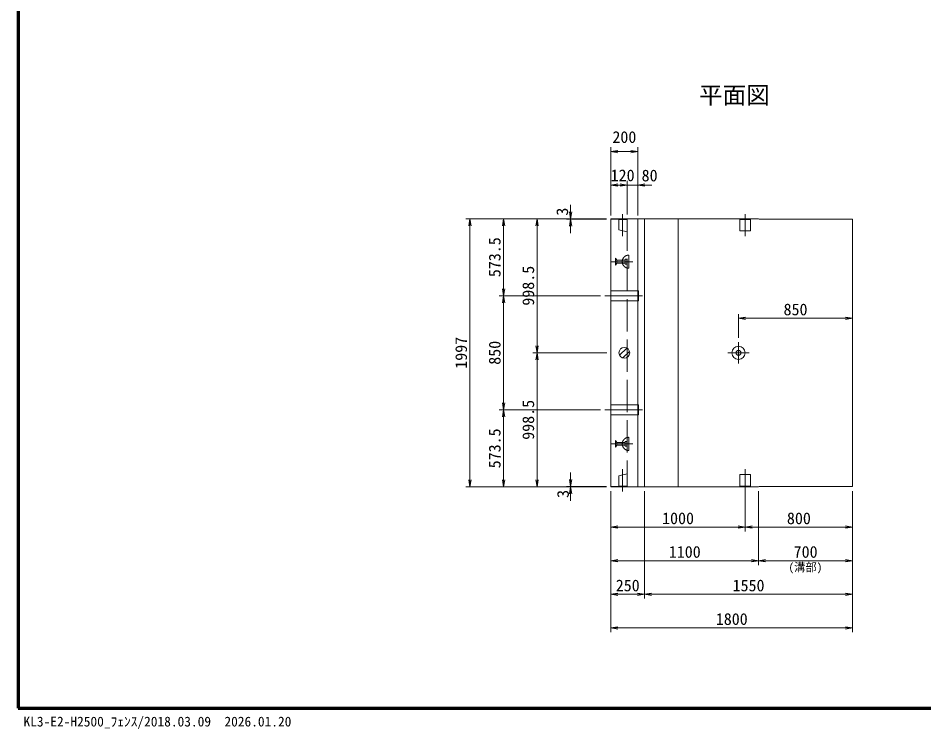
# Model space of a CAD drawing. Units: millimetres at full size, sheet at 1:40. Extents: x 124888 to 140688, y 10657 to 21690.
# Drawn here: x 124888 to 131634, y 10657 to 15949 of the extents above; entities that cross this region are included whole.
import ezdxf
from ezdxf.enums import TextEntityAlignment as Align

# ---------------------------------------------------------------- set-up
doc = ezdxf.new("R2010")
doc.units = ezdxf.units.MM
doc.header["$LTSCALE"] = 40
doc.linetypes.add('CHAIN', pattern=[18.5, 12, -1.5, 3.5, -1.5])
doc.linetypes.add('DASHED', pattern=[7.5, 6, -1.5])
for name, color, linetype, lineweight in [('01図枠', 1, 'Continuous', 70), ('中心', 6, 'CHAIN', 9), ('外形線', 7, 'Continuous', 13), ('寸法', 2, 'Continuous', 9), ('細線', 4, 'Continuous', 9), ('連結部', 4, 'Continuous', 13)]:
    doc.layers.add(name, color=color, linetype=linetype, lineweight=lineweight)
doc.layers.add('文字', color=7, linetype='Continuous')
doc.styles.add('ＭＳ ゴシック', font='')
doc.styles.add('ＭＳ Ｐゴシック', font='')
doc.styles.get('ＭＳ ゴシック').set_extended_font_data('MS Gothic')
doc.styles.get('ＭＳ Ｐゴシック').set_extended_font_data('MS PGothic')

# ---------------------------------------------------------------- blocks, each defined once
blk = doc.blocks.new('open_arrow')
at = {"color": 0, "linetype": 'Continuous', "lineweight": -2}
blk.add_lwpolyline([(7.5, 1.25), (0, 0), (7.5, -1.25)], dxfattribs=at)

msp = doc.modelspace()

# ---------------------------------------------------------------- hatches: boundary and pattern name
at = {"layer": '細線'}
h = msp.add_hatch(dxfattribs=at)
h.set_pattern_fill('USER', color=256, style=0, pattern_type=2)
h.set_pattern_definition([(45, (17612.31, -566.46), (-22.45064, 22.45064), [])])
h.paths.add_polyline_path([(129363.34, 13457.29, -1), (129443.34, 13457.29, -1)])

# ---------------------------------------------------------------- linework, layer by layer
at = {"layer": '01図枠'}
msp.add_lwpolyline([(124887.54, 10809.99), (140687.54, 10809.99), (140687.54, 21689.99), (124887.54, 21689.99)], close=True, dxfattribs=at)
at = {"layer": '中心'}
for p, q in [((129388.34, 14324.79), (129388.34, 14489.79)), ((130303.34, 14324.79), (130303.34, 14489.79)), ((129466.79, 14135.79), (129306.79, 14135.79)), ((129258.34, 13882.29), (129538.34, 13882.29)), ((130253.34, 13536.29), (130253.34, 13378.29)), ((130332.34, 13457.29), (130174.34, 13457.29)), ((129258.34, 13032.29), (129538.34, 13032.29)), ((129466.79, 12778.79), (129306.79, 12778.79)), ((129388.34, 12589.79), (129388.34, 12424.79)), ((130303.34, 12589.79), (130303.34, 12424.79))]:
    msp.add_line(p, q, dxfattribs=at)
at = {"layer": '外形線'}
for p, q in [((129303.34, 14455.79), (130403.34, 14455.79)), ((129303.34, 14455.79), (129303.34, 12458.79)), ((129503.34, 14455.79), (129503.34, 12458.79)), ((130406.34, 14452.79), (130403.34, 14455.79)), ((130406.34, 14452.79), (131103.34, 14452.79)), ((131103.34, 12461.79), (131103.34, 14452.79)), ((129303.34, 12458.79), (130403.34, 12458.79)), ((130403.34, 12458.79), (130406.34, 12461.79)), ((130406.34, 12461.79), (131103.34, 12461.79))]:
    msp.add_line(p, q, dxfattribs=at)
msp.add_circle((129403.34, 13457.29), 40, dxfattribs=at)
at = {"layer": '寸法'}
for p, q in [((129303.34, 14478.79), (129303.34, 14987.79)), ((129503.34, 14478.79), (129503.34, 14987.79)), ((129303.34, 14955.79), (129503.34, 14955.79)), ((129303.34, 14487.79), (129303.34, 14737.79)), ((129423.34, 14487.79), (129423.34, 14737.79)), ((129423.34, 14487.79), (129423.34, 14737.79)), ((129503.34, 14487.79), (129503.34, 14737.79)), ((129423.34, 14705.79), (129303.34, 14705.79)), ((129319.34, 14705.79), (129607.34, 14705.79)), ((129003.34, 14559.79), (129003.34, 14348.79)), ((129271.34, 14455.79), (128221.34, 14455.79)), ((128253.34, 14455.79), (128253.34, 12458.79)), ((129271.34, 14455.79), (128471.34, 14455.79)), ((128503.34, 14455.79), (128503.34, 13882.29)), ((129271.34, 14455.79), (128721.34, 14455.79)), ((128753.34, 14455.79), (128753.34, 13457.29)), ((129271.34, 14455.79), (128971.34, 14455.79)), ((129271.34, 14452.79), (128971.34, 14452.79)), ((129226.34, 13882.29), (128471.34, 13882.29)), ((129226.34, 13882.29), (128471.34, 13882.29)), ((128503.34, 13882.29), (128503.34, 13032.29)), ((130253.34, 13568.29), (130253.34, 13746.12)), ((131103.34, 13714.12), (130253.34, 13714.12)), ((131103.34, 13497), (131103.34, 13746.12)), ((129272.34, 13457.29), (128721.34, 13457.29)), ((129272.34, 13457.29), (128721.34, 13457.29)), ((128753.34, 13457.29), (128753.34, 12458.79)), ((129226.34, 13032.29), (128471.34, 13032.29)), ((129226.34, 13032.29), (128471.34, 13032.29)), ((128503.34, 13032.29), (128503.34, 12458.79)), ((129003.34, 12354.79), (129003.34, 12565.79)), ((129271.34, 12458.79), (128221.34, 12458.79)), ((129271.34, 12458.79), (128471.34, 12458.79)), ((129271.34, 12458.79), (128721.34, 12458.79)), ((129271.34, 12461.79), (128971.34, 12461.79)), ((129271.34, 12458.79), (128971.34, 12458.79)), ((129303.34, 12426.79), (129303.34, 11376.79)), ((129303.34, 12426.79), (129303.34, 11626.79)), ((129303.34, 12426.79), (129303.34, 11876.79)), ((129303.34, 12426.79), (129303.34, 12126.79)), ((129553.34, 12426.79), (129553.34, 11626.79)), ((129553.34, 12426.79), (129553.34, 11626.79)), ((130303.34, 12426.79), (130303.34, 12126.79)), ((130303.34, 12426.79), (130303.34, 12126.79)), ((130403.34, 12426.79), (130403.34, 11876.79)), ((130403.34, 12426.79), (130403.34, 11876.79)), ((131103.34, 12426.79), (131103.34, 11376.79)), ((131103.34, 12426.79), (131103.34, 11626.79)), ((131103.34, 12426.79), (131103.34, 12126.79)), ((131103.34, 12426.79), (131103.34, 11876.79)), ((129303.34, 12158.79), (130303.34, 12158.79)), ((131103.34, 12158.79), (130303.34, 12158.79)), ((130403.34, 11908.79), (129303.34, 11908.79)), ((131103.34, 11908.79), (130403.34, 11908.79)), ((129303.34, 11658.79), (129553.34, 11658.79)), ((129553.34, 11658.79), (131103.34, 11658.79)), ((129303.34, 11408.79), (131103.34, 11408.79))]:
    msp.add_line(p, q, dxfattribs=at)
at = {"layer": '寸法', "color": 3, "linetype": 'DASHED'}
for p, q in [((129436.79, 14184.84), (129436.79, 14086.74)), ((129336.79, 14110.81), (129336.79, 14160.84)), ((129336.79, 14160.84), (129348.45, 14145.84)), ((129348.45, 14125.81), (129336.79, 14110.81)), ((129409.79, 14145.84), (129348.45, 14145.84)), ((129348.45, 14145.84), (129348.45, 14125.81)), ((129409.79, 14125.81), (129348.45, 14125.81)), ((129409.79, 14117.79), (129409.79, 14153.79)), ((129409.79, 14153.79), (129421.79, 14153.79)), ((129421.79, 14117.79), (129409.79, 14117.79)), ((129421.79, 14153.79), (129421.79, 14117.79)), ((129436.79, 12827.84), (129436.79, 12729.74)), ((129336.79, 12753.81), (129336.79, 12803.84)), ((129336.79, 12803.84), (129348.45, 12788.84)), ((129348.45, 12768.81), (129336.79, 12753.81)), ((129409.79, 12788.84), (129348.45, 12788.84)), ((129348.45, 12788.84), (129348.45, 12768.81)), ((129409.79, 12768.81), (129348.45, 12768.81)), ((129409.79, 12760.79), (129409.79, 12796.79)), ((129409.79, 12796.79), (129421.79, 12796.79)), ((129421.79, 12760.79), (129409.79, 12760.79)), ((129421.79, 12796.79), (129421.79, 12760.79))]:
    msp.add_line(p, q, dxfattribs=at)
at = {"layer": '寸法', "color": 3}
msp.add_circle((130253.34, 13457.29), 18, dxfattribs=at)
at = {"layer": '寸法', "color": 3, "linetype": 'DASHED'}
for centre in [(129436.79, 14135.79), (129436.79, 12778.79)]:
    msp.add_arc(centre, 49.05, 90, 270, dxfattribs=at)
at = {"layer": '細線', "linetype": 'DASHED'}
for p, q in [((129303.34, 14452.79), (129423.34, 14452.79)), ((129363.34, 14449.79), (129363.34, 14373.79)), ((129363.34, 14449.79), (129423.34, 14449.79)), ((129423.34, 14455.79), (129423.34, 12458.79)), ((129423.34, 14449.79), (129423.34, 14358.79)), ((129363.34, 14373.79), (129423.34, 14358.79)), ((129363.34, 12540.79), (129423.34, 12555.79)), ((129423.34, 12464.79), (129423.34, 12555.79)), ((129363.34, 12464.79), (129363.34, 12540.79)), ((129303.34, 12461.79), (129423.34, 12461.79)), ((129363.34, 12464.79), (129423.34, 12464.79))]:
    msp.add_line(p, q, dxfattribs=at)
at = {"layer": '細線'}
for p, q in [((129553.34, 14455.79), (129553.34, 12458.79)), ((129803.34, 14455.79), (129803.34, 12458.79)), ((130343.34, 14449.79), (130263.34, 14449.79)), ((130263.34, 14364.79), (130263.34, 14449.79)), ((130343.34, 14364.79), (130343.34, 14449.79)), ((130343.34, 14364.79), (130263.34, 14364.79)), ((130343.34, 12549.79), (130263.34, 12549.79)), ((130263.34, 12549.79), (130263.34, 12464.79)), ((130343.34, 12549.79), (130343.34, 12464.79)), ((130343.34, 12464.79), (130263.34, 12464.79))]:
    msp.add_line(p, q, dxfattribs=at)
at = {"layer": '細線', "linetype": 'DASHED'}
for points in [[(129303.34, 13844.79), (129508.51, 13844.79), (129508.51, 13919.79), (129303.34, 13919.79)], [(129303.34, 13069.79), (129508.51, 13069.79), (129508.51, 12994.79), (129303.34, 12994.79)]]:
    msp.add_lwpolyline(points, close=True, dxfattribs=at)
at = {"layer": '連結部', "color": 3}
msp.add_circle((130253.34, 13457.29), 49, dxfattribs=at)

# ---------------------------------------------------------------- block references
at = {"layer": '寸法', "xscale": 6.93, "yscale": 6.93}
for p in [(129303.34, 14955.79), (129303.34, 14705.79), (129503.34, 14705.79), (130253.34, 13714.12), (129303.34, 12158.79), (130303.34, 12158.79), (129303.34, 11908.79), (130403.34, 11908.79), (129303.34, 11658.79), (129553.34, 11658.79), (129303.34, 11408.79)]:
    msp.add_blockref('open_arrow', p, dxfattribs=at)
for p, rotation in [((129503.34, 14955.79), 180), ((129423.34, 14705.79), 180), ((129423.34, 14705.79), 180), ((129003.34, 14455.79), 90), ((128253.34, 14455.79), 270), ((128503.34, 14455.79), 270), ((128753.34, 14455.79), 270), ((129003.34, 14452.79), 270), ((128503.34, 13882.29), 90), ((128503.34, 13882.29), 270), ((131103.34, 13714.12), 180), ((128753.34, 13457.29), 90), ((128753.34, 13457.29), 270), ((128503.34, 13032.29), 90), ((128503.34, 13032.29), 270), ((128253.34, 12458.79), 90), ((128503.34, 12458.79), 90), ((128753.34, 12458.79), 90), ((129003.34, 12461.79), 90), ((129003.34, 12458.79), 270), ((130303.34, 12158.79), 180), ((131103.34, 12158.79), 180), ((130403.34, 11908.79), 180), ((131103.34, 11908.79), 180), ((129553.34, 11658.79), 180), ((131103.34, 11658.79), 180), ((131103.34, 11408.79), 180)]:
    msp.add_blockref('open_arrow', p, dxfattribs=dict(at, rotation=rotation))

# ---------------------------------------------------------------- texts
at = {"layer": '寸法', "style": 'ＭＳ ゴシック'}
for s, p in [('200', (129403.34, 15063.79)), ('120', (129390.31, 14778.58)), ('80', (129591.35, 14777.6)), ('850', (130678.34, 13780.12)), ('1000', (129803.34, 12224.79)), ('800', (130703.34, 12224.79)), ('1100', (129853.34, 11974.79)), ('700', (130753.34, 11974.79)), ('250', (129428.34, 11724.79)), ('1550', (130328.34, 11724.79)), ('1800', (130203.34, 11474.79))]:
    msp.add_text(s, height=87.35, dxfattribs=at).set_placement(p, align=Align.MIDDLE_CENTER)
for s, p in [('3', (128940.52, 14508.23)), ('573.5', (128437.34, 14169.04)), ('998.5', (128687.34, 13956.54)), ('1997', (128187.34, 13457.29)), ('850', (128437.34, 13457.29)), ('998.5', (128687.34, 12958.04)), ('573.5', (128437.34, 12745.54)), ('3', (128945.81, 12406.34))]:
    msp.add_text(s, height=87.35, rotation=90, dxfattribs=at).set_placement(p, align=Align.MIDDLE_CENTER)
at = {"layer": '寸法', "color": 3, "style": 'ＭＳ ゴシック'}
msp.add_text('(溝部)', height=61.71, dxfattribs=at).set_placement((130625.92, 11811.21), align=Align.BOTTOM_LEFT)
at = {"layer": '文字', "style": 'ＭＳ Ｐゴシック'}
msp.add_text(' 平面図 ', height=128.7, dxfattribs=at).set_placement((130222.71, 15273.03), align=Align.BOTTOM_CENTER)
at = {"layer": '文字', "style": 'ＭＳ ゴシック'}
msp.add_text('KL3-E2-H2500_ﾌｪﾝｽ/2018.03.09  2026.01.20', height=73.31, dxfattribs=at).set_placement((124927.74, 10652.54), align=Align.BOTTOM_LEFT)

doc.saveas('drawing.dxf')
